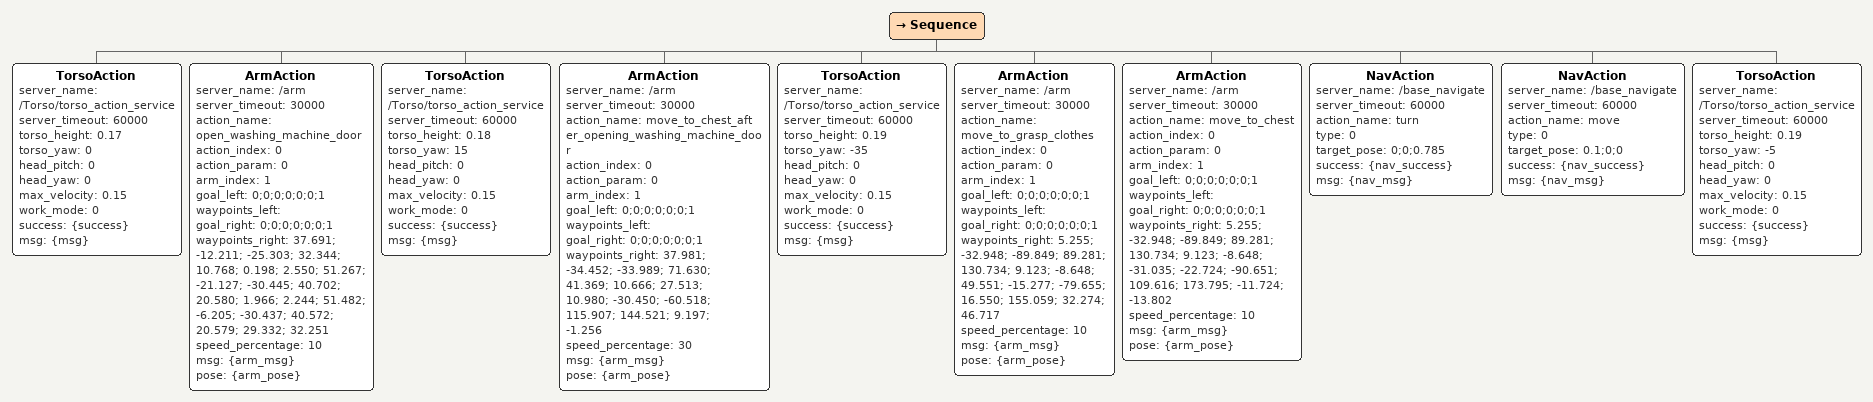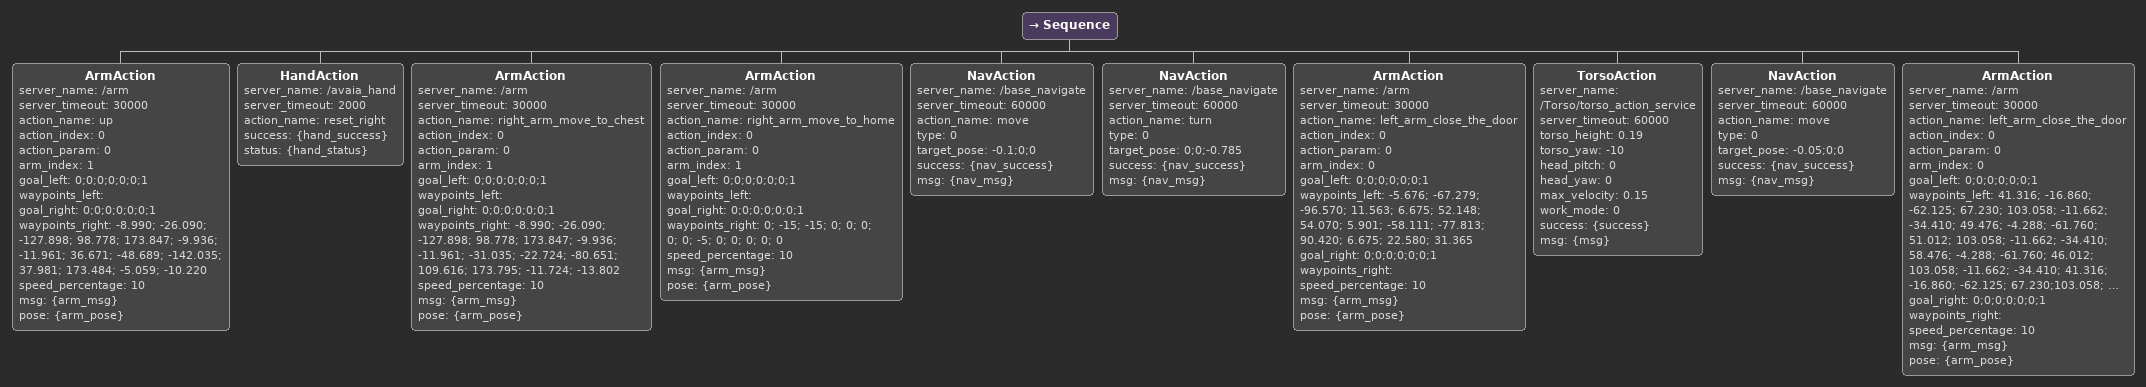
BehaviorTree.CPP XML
<Sequence>
  <TorsoAction server_name="/Torso/torso_action_service" server_timeout="60000" torso_height="0.17" torso_yaw="0" head_pitch="0" head_yaw="0" max_velocity="0.15" work_mode="0" success="{success}" msg="{msg}"/>
  <ArmAction server_name="/arm" server_timeout="30000" action_name="open_washing_machine_door" action_index="0" action_param="0" arm_index="1" goal_left="0;0;0;0;0;0;1" waypoints_left="" goal_right="0;0;0;0;0;0;1" waypoints_right="37.691; -12.211; -25.303; 32.344; 10.768; 0.198; 2.550;                                   51.267; -21.127; -30.445; 40.702; 20.580; 1.966; 2.244;                                   51.482; -6.205; -30.437; 40.572; 20.579; 29.332; 32.251                                   " speed_percentage="10" msg="{arm_msg}" pose="{arm_pose}"/>
  <TorsoAction server_name="/Torso/torso_action_service" server_timeout="60000" torso_height="0.18" torso_yaw="15" head_pitch="0" head_yaw="0" max_velocity="0.15" work_mode="0" success="{success}" msg="{msg}"/>
  <ArmAction server_name="/arm" server_timeout="30000" action_name="move_to_chest_after_opening_washing_machine_door" action_index="0" action_param="0" arm_index="1" goal_left="0;0;0;0;0;0;1" waypoints_left="" goal_right="0;0;0;0;0;0;1" waypoints_right="37.981; -34.452; -33.989; 71.630; 41.369; 10.666; 27.513;                              10.980; -30.450; -60.518; 115.907; 144.521; 9.197; -1.256                              " speed_percentage="30" msg="{arm_msg}" pose="{arm_pose}"/>
  <TorsoAction server_name="/Torso/torso_action_service" server_timeout="60000" torso_height="0.19" torso_yaw="-35" head_pitch="0" head_yaw="0" max_velocity="0.15" work_mode="0" success="{success}" msg="{msg}"/>
   <ArmAction server_name="/arm" server_timeout="30000" action_name="move_to_grasp_clothes" action_index="0" action_param="0" arm_index="1" goal_left="0;0;0;0;0;0;1" waypoints_left="" goal_right="0;0;0;0;0;0;1" waypoints_right="                             5.255; -32.948; -89.849; 89.281; 130.734; 9.123; -8.648;                             49.551; -15.277; -79.655; 16.550; 155.059; 32.274; 46.717                             " speed_percentage="10" msg="{arm_msg}" pose="{arm_pose}"/>
  <ArmAction server_name="/arm" server_timeout="30000" action_name="move_to_chest" action_index="0" action_param="0" arm_index="1" goal_left="0;0;0;0;0;0;1" waypoints_left="" goal_right="0;0;0;0;0;0;1" waypoints_right="5.255; -32.948; -89.849; 89.281; 130.734; 9.123; -8.648;                              -31.035; -22.724; -90.651; 109.616; 173.795; -11.724; -13.802" speed_percentage="10" msg="{arm_msg}" pose="{arm_pose}"/>
  <NavAction server_name="/base_navigate" server_timeout="60000" action_name="turn" type="0" target_pose="0;0;0.785" success="{nav_success}" msg="{nav_msg}"/>
  <NavAction server_name="/base_navigate" server_timeout="60000" action_name="move" type="0" target_pose="0.1;0;0" success="{nav_success}" msg="{nav_msg}"/>
  <TorsoAction server_name="/Torso/torso_action_service" server_timeout="60000" torso_height="0.19" torso_yaw="-5" head_pitch="0" head_yaw="0" max_velocity="0.15" work_mode="0" success="{success}" msg="{msg}"/>
</Sequence>

<Sequence>
  <ArmAction server_name="/arm" server_timeout="30000" action_name="up" action_index="0" action_param="0" arm_index="1" goal_left="0;0;0;0;0;0;1" waypoints_left="" goal_right="0;0;0;0;0;0;1" waypoints_right="                               -8.990; -26.090; -127.898; 98.778; 173.847; -9.936; -11.961;                               36.671; -48.689; -142.035; 37.981; 173.484; -5.059; -10.220" speed_percentage="10" msg="{arm_msg}" pose="{arm_pose}"/>
  <HandAction server_name="/avaia_hand" server_timeout="2000" action_name="reset_right" success="{hand_success}" status="{hand_status}"/>
  <ArmAction server_name="/arm" server_timeout="30000" action_name="right_arm_move_to_chest" action_index="0" action_param="0" arm_index="1" goal_left="0;0;0;0;0;0;1" waypoints_left="" goal_right="0;0;0;0;0;0;1" waypoints_right="                             -8.990; -26.090; -127.898; 98.778; 173.847; -9.936; -11.961;                             -31.035; -22.724; -80.651; 109.616; 173.795; -11.724; -13.802" speed_percentage="10" msg="{arm_msg}" pose="{arm_pose}"/>
  <ArmAction server_name="/arm" server_timeout="30000" action_name="right_arm_move_to_home" action_index="0" action_param="0" arm_index="1" goal_left="0;0;0;0;0;0;1" waypoints_left="" goal_right="0;0;0;0;0;0;1" waypoints_right="                             0; -15; -15; 0; 0; 0; 0;                             0; -5; 0; 0; 0; 0; 0" speed_percentage="10" msg="{arm_msg}" pose="{arm_pose}"/>
  <NavAction server_name="/base_navigate" server_timeout="60000" action_name="move" type="0" target_pose="-0.1;0;0" success="{nav_success}" msg="{nav_msg}"/>
  <NavAction server_name="/base_navigate" server_timeout="60000" action_name="turn" type="0" target_pose="0;0;-0.785" success="{nav_success}" msg="{nav_msg}"/>
  <ArmAction server_name="/arm" server_timeout="30000" action_name="left_arm_close_the_door" action_index="0" action_param="0" arm_index="0" goal_left="0;0;0;0;0;0;1" waypoints_left="-5.676; -67.279; -96.570; 11.563; 6.675; 52.148; 54.070;                               5.901; -58.111; -77.813; 90.420; 6.675; 22.580; 31.365" goal_right="0;0;0;0;0;0;1" waypoints_right="" speed_percentage="10" msg="{arm_msg}" pose="{arm_pose}"/>
  <TorsoAction server_name="/Torso/torso_action_service" server_timeout="60000" torso_height="0.19" torso_yaw="-10" head_pitch="0" head_yaw="0" max_velocity="0.15" work_mode="0" success="{success}" msg="{msg}"/>
  <NavAction server_name="/base_navigate" server_timeout="60000" action_name="move" type="0" target_pose="-0.05;0;0" success="{nav_success}" msg="{nav_msg}"/>
  <ArmAction server_name="/arm" server_timeout="30000" action_name="left_arm_close_the_door" action_index="0" action_param="0" arm_index="0" goal_left="0;0;0;0;0;0;1" waypoints_left="                               41.316; -16.860; -62.125; 67.230; 103.058; -11.662; -34.410;                               49.476; -4.288; -61.760; 51.012; 103.058; -11.662; -34.410;                               58.476; -4.288; -61.760; 46.012; 103.058; -11.662; -34.410;                               41.316; -16.860; -62.125; 67.230;103.058; -11.662; -34.410;                               0;-20;0;0;0;0;0;                               0;-5;0;0;0;0;0" goal_right="0;0;0;0;0;0;1" waypoints_right="" speed_percentage="10" msg="{arm_msg}" pose="{arm_pose}"/>
</Sequence>
